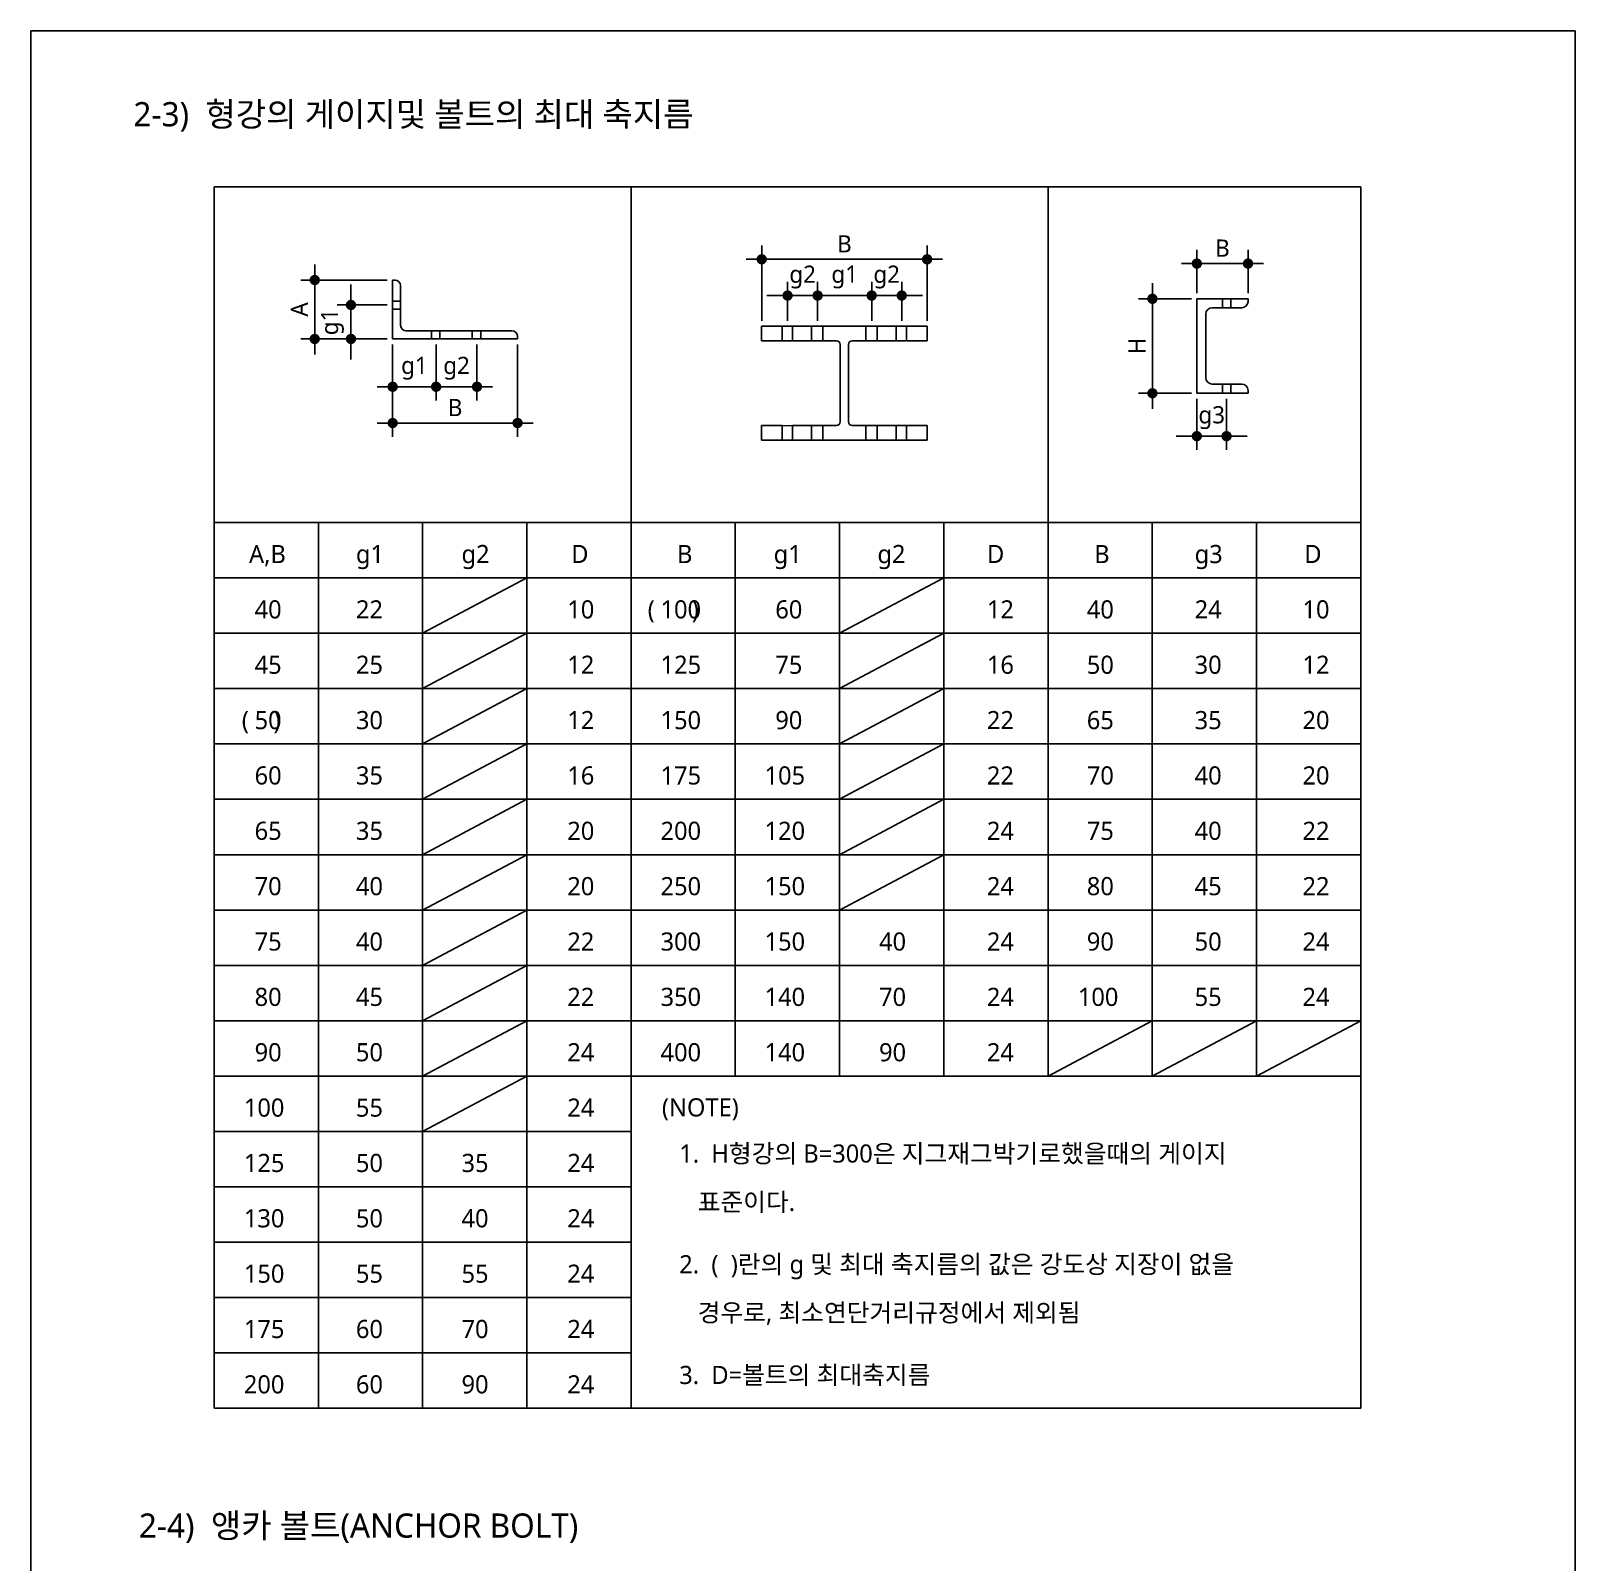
# Model space of a CAD drawing. Header units: millimetres. Extents: x 4573 to 501064, y -176100 to -4304.
# Drawn here: x 111877 to 134326, y -146941 to -124681 of the extents above; entities that cross this region are included whole.
import ezdxf

# ---------------------------------------------------------------- set-up
doc = ezdxf.new("R2010")
doc.units = ezdxf.units.MM
doc.header["$LTSCALE"] = 800
doc.layers.get('Defpoints').update_dxf_attribs({"color": 147})
for name, color, linetype in [('AA-XXXX-DIMS', 7, 'Continuous'), ('DIM', 7, 'Continuous'), ('ETC', 6, 'Continuous'), ('TEX', 3, 'Continuous'), ('TEXT', 3, 'Continuous'), ('TIT', 2, 'Continuous'), ('WAL', 7, 'Continuous')]:
    doc.layers.add(name, color=color, linetype=linetype)
doc.styles.add('XR-SHEET-맑은고딕', font='malgun.ttf')
doc.dimstyles.new('SKIT(내부)', dxfattribs={"dimscale": 100, "dimtxt": 2.5, "dimasz": 1.5, "dimexe": 2, "dimexo": 0.8, "dimgap": 1, "dimtad": 1, "dimdec": 0, "dimzin": 0, "dimdsep": 46, "dimtxsty": 'XR-SHEET-맑은고딕', "dimblk1": 'DOTK', "dimblk2": 'DOTK', "dimsah": 1, "dimcen": 1.8, "dimclrt": 3, "dimadec": 0, "dimazin": 0, "dimtfac": 1, "dimtdec": 0, "dimtix": 1, "dimtmove": 2, "dimatfit": 3, "dimldrblk": 'DOTK', "dimfxl": 2, "dimtolj": 1, "dimtzin": 0, "dimarcsym": 0})

# ---------------------------------------------------------------- blocks, each defined once
blk = doc.blocks.new('DOTK')
at = {"layer": 'AA-XXXX-DIMS'}
blk.add_line((-1.5, 0), (1.5, 0), dxfattribs=at)
at = {"layer": 'AA-XXXX-DIMS', "const_width": 0.5}
blk.add_lwpolyline([(-0.25, 0, 1), (0.25, 0, 1)], format="xyb", close=True, dxfattribs=at)
blk = doc.blocks.new('*D516')
at = {"layer": 'Defpoints', "color": 0, "transparency": 16777216}
for p in [(116530, -128666), (117136, -128666), (117136, -129160)]:
    blk.add_point(p, dxfattribs=at)
at = {"layer": 'DIM', "color": 0, "lineweight": -2, "transparency": 16777216}
for p, q in [((116530, -128516), (116530, -128366)), ((117056, -128666), (116330, -128666)), ((116530, -129160), (116530, -128666)), ((117056, -129160), (116330, -129160)), ((116530, -129310), (116530, -129460))]:
    blk.add_line(p, q, dxfattribs=at)
at = {"layer": 'DIM', "color": 0, "lineweight": -2, "transparency": 16777216, "xscale": 150, "yscale": 150, "zscale": 150}
for p, rotation in [((116530, -128666), 270), ((116530, -129160), 90)]:
    blk.add_blockref('DOTK', p, dxfattribs=dict(at, rotation=rotation))
at = {"layer": 'DIM', "color": 3, "transparency": 16777216, "insert": (116260, -128913), "char_height": 250, "attachment_point": 5, "rotation": 90, "style": 'XR-SHEET-맑은고딕'}
blk.add_mtext('\\A1;g1', dxfattribs=at)
blk = doc.blocks.new('*D517')
at = {"layer": 'Defpoints', "color": 0, "transparency": 16777216}
for p in [(116003, -128303), (117136, -128303), (117136, -129160)]:
    blk.add_point(p, dxfattribs=at)
at = {"layer": 'DIM', "color": 0, "lineweight": -2, "transparency": 16777216}
for p, q in [((117056, -128303), (115803, -128303)), ((116003, -129010), (116003, -128453)), ((117056, -129160), (115803, -129160))]:
    blk.add_line(p, q, dxfattribs=at)
at = {"layer": 'DIM', "color": 0, "lineweight": -2, "transparency": 16777216, "xscale": 150, "yscale": 150, "zscale": 150}
for p, rotation in [((116003, -128303), 90), ((116003, -129160), 270)]:
    blk.add_blockref('DOTK', p, dxfattribs=dict(at, rotation=rotation))
at = {"layer": 'DIM', "color": 3, "transparency": 16777216, "insert": (115778, -128731), "char_height": 250, "attachment_point": 5, "rotation": 90, "style": 'XR-SHEET-맑은고딕'}
blk.add_mtext('\\A1;A', dxfattribs=at)
blk = doc.blocks.new('*D518')
at = {"layer": 'Defpoints', "color": 0, "transparency": 16777216}
for p in [(117136, -129160), (117768, -129160), (117768, -129855)]:
    blk.add_point(p, dxfattribs=at)
at = {"layer": 'DIM', "color": 0, "lineweight": -2, "transparency": 16777216}
for p, q in [((117136, -129240), (117136, -130055)), ((117768, -129240), (117768, -130055)), ((117286, -129855), (117618, -129855))]:
    blk.add_line(p, q, dxfattribs=at)
at = {"layer": 'DIM', "color": 0, "lineweight": -2, "transparency": 16777216, "xscale": 150, "yscale": 150, "zscale": 150, "rotation": 180}
blk.add_blockref('DOTK', (117136, -129855), dxfattribs=at)
at = {"layer": 'DIM', "color": 0, "lineweight": -2, "transparency": 16777216, "xscale": 150, "yscale": 150, "zscale": 150}
blk.add_blockref('DOTK', (117768, -129855), dxfattribs=at)
at = {"layer": 'DIM', "color": 3, "transparency": 16777216, "insert": (117452, -129585), "char_height": 250, "attachment_point": 5, "style": 'XR-SHEET-맑은고딕'}
blk.add_mtext('\\A1;g1', dxfattribs=at)
blk = doc.blocks.new('*D519')
at = {"layer": 'Defpoints', "color": 0, "transparency": 16777216}
for p in [(117768, -129160), (118362, -129160), (118362, -129855)]:
    blk.add_point(p, dxfattribs=at)
at = {"layer": 'DIM', "color": 0, "lineweight": -2, "transparency": 16777216}
for p, q in [((117768, -129240), (117768, -130055)), ((118362, -129240), (118362, -130055)), ((117918, -129855), (118212, -129855))]:
    blk.add_line(p, q, dxfattribs=at)
at = {"layer": 'DIM', "color": 0, "lineweight": -2, "transparency": 16777216, "xscale": 150, "yscale": 150, "zscale": 150, "rotation": 180}
blk.add_blockref('DOTK', (117768, -129855), dxfattribs=at)
at = {"layer": 'DIM', "color": 0, "lineweight": -2, "transparency": 16777216, "xscale": 150, "yscale": 150, "zscale": 150}
blk.add_blockref('DOTK', (118362, -129855), dxfattribs=at)
at = {"layer": 'DIM', "color": 3, "transparency": 16777216, "insert": (118065, -129586), "char_height": 250, "attachment_point": 5, "style": 'XR-SHEET-맑은고딕'}
blk.add_mtext('\\A1;g2', dxfattribs=at)
blk = doc.blocks.new('*D520')
at = {"layer": 'Defpoints', "color": 0, "transparency": 16777216}
for p in [(117136, -129160), (118952, -129160), (118952, -130382)]:
    blk.add_point(p, dxfattribs=at)
at = {"layer": 'DIM', "color": 0, "lineweight": -2, "transparency": 16777216}
for p, q in [((117136, -129240), (117136, -130582)), ((118952, -129240), (118952, -130582)), ((117286, -130382), (118802, -130382))]:
    blk.add_line(p, q, dxfattribs=at)
at = {"layer": 'DIM', "color": 0, "lineweight": -2, "transparency": 16777216, "xscale": 150, "yscale": 150, "zscale": 150, "rotation": 180}
blk.add_blockref('DOTK', (117136, -130382), dxfattribs=at)
at = {"layer": 'DIM', "color": 0, "lineweight": -2, "transparency": 16777216, "xscale": 150, "yscale": 150, "zscale": 150}
blk.add_blockref('DOTK', (118952, -130382), dxfattribs=at)
at = {"layer": 'DIM', "color": 3, "transparency": 16777216, "insert": (118044, -130157), "char_height": 250, "attachment_point": 5, "style": 'XR-SHEET-맑은고딕'}
blk.add_mtext('\\A1;B', dxfattribs=at)
blk = doc.blocks.new('*D521')
at = {"layer": 'Defpoints', "color": 0, "transparency": 16777216}
for p in [(123314, -128529), (122877, -128974), (123314, -128974)]:
    blk.add_point(p, dxfattribs=at)
at = {"layer": 'DIM', "color": 0, "lineweight": -2, "transparency": 16777216}
for p, q in [((122877, -128894), (122877, -128329)), ((123314, -128894), (123314, -128329)), ((122727, -128529), (122577, -128529)), ((122877, -128529), (123314, -128529)), ((123464, -128529), (123614, -128529))]:
    blk.add_line(p, q, dxfattribs=at)
at = {"layer": 'DIM', "color": 0, "lineweight": -2, "transparency": 16777216, "xscale": 150, "yscale": 150, "zscale": 150}
blk.add_blockref('DOTK', (122877, -128529), dxfattribs=at)
at = {"layer": 'DIM', "color": 0, "lineweight": -2, "transparency": 16777216, "xscale": 150, "yscale": 150, "zscale": 150, "rotation": 180}
blk.add_blockref('DOTK', (123314, -128529), dxfattribs=at)
at = {"layer": 'DIM', "color": 3, "transparency": 16777216, "insert": (123096, -128260), "char_height": 250, "attachment_point": 5, "style": 'XR-SHEET-맑은고딕'}
blk.add_mtext('\\A1;g2', dxfattribs=at)
blk = doc.blocks.new('*D522')
at = {"layer": 'Defpoints', "color": 0, "transparency": 16777216}
for p in [(124100, -128529), (123314, -128974), (124100, -128974)]:
    blk.add_point(p, dxfattribs=at)
at = {"layer": 'DIM', "color": 0, "lineweight": -2, "transparency": 16777216}
for p, q in [((123314, -128894), (123314, -128329)), ((124100, -128894), (124100, -128329)), ((123464, -128529), (123950, -128529))]:
    blk.add_line(p, q, dxfattribs=at)
at = {"layer": 'DIM', "color": 0, "lineweight": -2, "transparency": 16777216, "xscale": 150, "yscale": 150, "zscale": 150, "rotation": 180}
blk.add_blockref('DOTK', (123314, -128529), dxfattribs=at)
at = {"layer": 'DIM', "color": 0, "lineweight": -2, "transparency": 16777216, "xscale": 150, "yscale": 150, "zscale": 150}
blk.add_blockref('DOTK', (124100, -128529), dxfattribs=at)
at = {"layer": 'DIM', "color": 3, "transparency": 16777216, "insert": (123707, -128259), "char_height": 250, "attachment_point": 5, "style": 'XR-SHEET-맑은고딕'}
blk.add_mtext('\\A1;g1', dxfattribs=at)
blk = doc.blocks.new('*D523')
at = {"layer": 'Defpoints', "color": 0, "transparency": 16777216}
for p in [(124537, -128529), (124100, -128974), (124537, -128974)]:
    blk.add_point(p, dxfattribs=at)
at = {"layer": 'DIM', "color": 0, "lineweight": -2, "transparency": 16777216}
for p, q in [((124100, -128894), (124100, -128329)), ((124537, -128894), (124537, -128329)), ((123950, -128529), (123800, -128529)), ((124100, -128529), (124537, -128529)), ((124687, -128529), (124837, -128529))]:
    blk.add_line(p, q, dxfattribs=at)
at = {"layer": 'DIM', "color": 0, "lineweight": -2, "transparency": 16777216, "xscale": 150, "yscale": 150, "zscale": 150}
blk.add_blockref('DOTK', (124100, -128529), dxfattribs=at)
at = {"layer": 'DIM', "color": 0, "lineweight": -2, "transparency": 16777216, "xscale": 150, "yscale": 150, "zscale": 150, "rotation": 180}
blk.add_blockref('DOTK', (124537, -128529), dxfattribs=at)
at = {"layer": 'DIM', "color": 3, "transparency": 16777216, "insert": (124318, -128260), "char_height": 250, "attachment_point": 5, "style": 'XR-SHEET-맑은고딕'}
blk.add_mtext('\\A1;g2', dxfattribs=at)
blk = doc.blocks.new('*D524')
at = {"layer": 'Defpoints', "color": 0, "transparency": 16777216}
for p in [(124906, -128002), (122501, -128974), (124906, -128974)]:
    blk.add_point(p, dxfattribs=at)
at = {"layer": 'DIM', "color": 0, "lineweight": -2, "transparency": 16777216}
for p, q in [((122501, -128894), (122501, -127802)), ((124906, -128894), (124906, -127802)), ((122651, -128002), (124756, -128002))]:
    blk.add_line(p, q, dxfattribs=at)
at = {"layer": 'DIM', "color": 0, "lineweight": -2, "transparency": 16777216, "xscale": 150, "yscale": 150, "zscale": 150, "rotation": 180}
blk.add_blockref('DOTK', (122501, -128002), dxfattribs=at)
at = {"layer": 'DIM', "color": 0, "lineweight": -2, "transparency": 16777216, "xscale": 150, "yscale": 150, "zscale": 150}
blk.add_blockref('DOTK', (124906, -128002), dxfattribs=at)
at = {"layer": 'DIM', "color": 3, "transparency": 16777216, "insert": (123704, -127777), "char_height": 250, "attachment_point": 5, "style": 'XR-SHEET-맑은고딕'}
blk.add_mtext('\\A1;B', dxfattribs=at)
blk = doc.blocks.new('*D525')
at = {"layer": 'Defpoints', "color": 0, "transparency": 16777216}
for p in [(128827, -128576), (128181, -129949), (128827, -129949)]:
    blk.add_point(p, dxfattribs=at)
at = {"layer": 'DIM', "color": 0, "lineweight": -2, "transparency": 16777216}
for p, q in [((128747, -128576), (127981, -128576)), ((128181, -128726), (128181, -129799)), ((128747, -129949), (127981, -129949))]:
    blk.add_line(p, q, dxfattribs=at)
at = {"layer": 'DIM', "color": 0, "lineweight": -2, "transparency": 16777216, "xscale": 150, "yscale": 150, "zscale": 150}
for p, rotation in [((128181, -128576), 90), ((128181, -129949), 270)]:
    blk.add_blockref('DOTK', p, dxfattribs=dict(at, rotation=rotation))
at = {"layer": 'DIM', "color": 3, "transparency": 16777216, "insert": (127956, -129262), "char_height": 250, "attachment_point": 5, "rotation": 90, "style": 'XR-SHEET-맑은고딕'}
blk.add_mtext('\\A1;H', dxfattribs=at)
blk = doc.blocks.new('*D526')
at = {"layer": 'Defpoints', "color": 0, "transparency": 16777216}
for p in [(129571, -128064), (128827, -128576), (129571, -128576)]:
    blk.add_point(p, dxfattribs=at)
at = {"layer": 'DIM', "color": 0, "lineweight": -2, "transparency": 16777216}
for p, q in [((128827, -128496), (128827, -127864)), ((129571, -128496), (129571, -127864)), ((128977, -128064), (129421, -128064))]:
    blk.add_line(p, q, dxfattribs=at)
at = {"layer": 'DIM', "color": 0, "lineweight": -2, "transparency": 16777216, "xscale": 150, "yscale": 150, "zscale": 150, "rotation": 180}
blk.add_blockref('DOTK', (128827, -128064), dxfattribs=at)
at = {"layer": 'DIM', "color": 0, "lineweight": -2, "transparency": 16777216, "xscale": 150, "yscale": 150, "zscale": 150}
blk.add_blockref('DOTK', (129571, -128064), dxfattribs=at)
at = {"layer": 'DIM', "color": 3, "transparency": 16777216, "insert": (129199, -127839), "char_height": 250, "attachment_point": 5, "style": 'XR-SHEET-맑은고딕'}
blk.add_mtext('\\A1;B', dxfattribs=at)
blk = doc.blocks.new('*D527')
at = {"layer": 'Defpoints', "color": 0, "transparency": 16777216}
for p in [(128827, -129949), (129259, -129949), (129259, -130573)]:
    blk.add_point(p, dxfattribs=at)
at = {"layer": 'DIM', "color": 0, "lineweight": -2, "transparency": 16777216}
for p, q in [((128827, -130029), (128827, -130773)), ((129259, -130029), (129259, -130773)), ((128677, -130573), (128527, -130573)), ((128827, -130573), (129259, -130573)), ((129409, -130573), (129559, -130573))]:
    blk.add_line(p, q, dxfattribs=at)
at = {"layer": 'DIM', "color": 0, "lineweight": -2, "transparency": 16777216, "xscale": 150, "yscale": 150, "zscale": 150}
blk.add_blockref('DOTK', (128827, -130573), dxfattribs=at)
at = {"layer": 'DIM', "color": 0, "lineweight": -2, "transparency": 16777216, "xscale": 150, "yscale": 150, "zscale": 150, "rotation": 180}
blk.add_blockref('DOTK', (129259, -130573), dxfattribs=at)
at = {"layer": 'DIM', "color": 3, "transparency": 16777216, "insert": (129043, -130304), "char_height": 250, "attachment_point": 5, "style": 'XR-SHEET-맑은고딕'}
blk.add_mtext('\\A1;g3', dxfattribs=at)

msp = doc.modelspace()

# ---------------------------------------------------------------- linework, layer by layer
at = {"layer": 'DIM'}
for p, q in [((117135.8, -128611.2), (117135.8, -128726.7)), ((117249.3, -128598.3), (117252, -128726.7)), ((129198.5, -128575.6), (129319, -128575.6)), ((129198.5, -128706.4), (129319, -128706.4)), ((117701.9, -129042), (117823, -129042)), ((118290.7, -129042), (118417.3, -129042)), ((122798.2, -128973.6), (122950.4, -128973.6)), ((123225.6, -128973.6), (123389.5, -128973.6)), ((124015.6, -128973.6), (124179.6, -128973.6)), ((124454.8, -128973.6), (124607, -128973.6)), ((117701.9, -129159.7), (117823, -129159.7)), ((118290.7, -129159.7), (118417.3, -129159.7)), ((122793.4, -129186.1), (122950.4, -129188.2)), ((123225.6, -129188.2), (123389.5, -129188.2)), ((124015.6, -129188.2), (124179.6, -129188.2)), ((124454.8, -129188.2), (124596.4, -129188.2)), ((129198.5, -129816.7), (129319, -129816.7)), ((129198.5, -129949), (129319, -129949)), ((122786.5, -130422.2), (122950.4, -130417.6)), ((123225.6, -130417.6), (123389.5, -130417.6)), ((124015.6, -130417.6), (124179.6, -130417.6)), ((124454.8, -130417.6), (124603.2, -130417.6)), ((122798.2, -130632.2), (122950.4, -130632.2)), ((123225.6, -130632.2), (123389.5, -130632.2)), ((124015.6, -130632.2), (124179.6, -130632.2)), ((124454.8, -130632.2), (124607, -130632.2))]:
    msp.add_line(p, q, dxfattribs=at)
at = {"layer": 'ETC'}
for p, q in [((117571.2, -133438.1), (119086.5, -132633.4)), ((123632.4, -133438.1), (125147.8, -132633.4)), ((119086.5, -133438.1), (117571.2, -134242.8)), ((125147.8, -133438.1), (123632.4, -134242.8)), ((117571.2, -135047.4), (119086.5, -134242.8)), ((123632.4, -135047.4), (125147.8, -134242.8)), ((119086.5, -135047.4), (117571.2, -135852.1)), ((125147.8, -135047.4), (123632.4, -135852.1)), ((117571.2, -136656.8), (119086.5, -135852.1)), ((123632.4, -136656.8), (125147.8, -135852.1)), ((119086.5, -136656.8), (117571.2, -137461.5)), ((125147.8, -136656.8), (123632.4, -137461.5)), ((117571.2, -138266.2), (119086.5, -137461.5)), ((119086.5, -138266.2), (117571.2, -139070.9)), ((117571.2, -139875.5), (119086.5, -139070.9)), ((126663.1, -139875.5), (128178.4, -139070.9)), ((128178.4, -139875.5), (129693.7, -139070.9)), ((129693.7, -139875.5), (131209, -139070.9)), ((119086.5, -139875.5), (117571.2, -140680.2))]:
    msp.add_line(p, q, dxfattribs=at)
at = {"layer": 'TEX', "color": 7}
for p, q in [((114540.5, -126947.6), (114540.5, -144703.7)), ((114540.5, -126947.6), (131209, -126947.6)), ((120601.8, -126947.6), (120601.8, -144703.7)), ((126663.1, -126947.6), (126663.1, -139875.5)), ((131209, -126947.6), (131209, -144703.7)), ((114540.5, -131828.7), (131209, -131828.7)), ((116055.9, -131828.7), (116055.9, -144703.7)), ((117571.2, -131828.7), (117571.2, -144703.7)), ((119086.5, -131828.7), (119086.5, -144703.7)), ((122117.1, -131828.7), (122117.1, -139875.5)), ((123632.4, -131828.7), (123632.4, -139875.5)), ((125147.8, -131828.7), (125147.8, -139875.5)), ((128178.4, -131828.7), (128178.4, -139875.5)), ((129693.7, -131828.7), (129693.7, -139875.5)), ((114540.5, -132633.4), (131209, -132633.4)), ((114540.5, -133438.1), (131209, -133438.1)), ((114540.5, -134242.8), (131209, -134242.8)), ((114540.5, -135047.4), (131209, -135047.4)), ((114540.5, -135852.1), (131209, -135852.1)), ((114540.5, -136656.8), (131209, -136656.8)), ((114540.5, -137461.5), (131209, -137461.5)), ((114540.5, -138266.2), (131209, -138266.2)), ((114540.5, -139070.9), (131209, -139070.9)), ((114540.5, -139875.5), (131209, -139875.5)), ((114540.5, -140680.2), (120601.8, -140680.2)), ((114540.5, -141484.9), (120601.8, -141484.9)), ((114540.5, -142289.6), (120601.8, -142289.6)), ((114540.5, -143094.3), (120601.8, -143094.3)), ((114540.5, -143899), (120601.8, -143899)), ((114540.5, -144703.7), (131209, -144703.7))]:
    msp.add_line(p, q, dxfattribs=at)
at = {"layer": 'TEX'}
msp.add_lwpolyline([(134325.9, -169460.3), (134325.9, -124681.5), (111876.7, -124681.5), (111876.7, -169460.3)], close=True, dxfattribs=at)
at = {"layer": 'WAL'}
for p, q in [((117135.8, -128303), (117170.1, -128303)), ((117135.8, -128611.2), (117135.8, -128303)), ((117252, -128611.2), (117252, -128384.9)), ((117135.8, -128611.2), (117252, -128611.2)), ((129198.5, -128575.6), (128826.6, -128575.6)), ((128826.6, -128575.6), (128826.6, -129949)), ((129198.5, -128575.6), (129198.5, -128706.4)), ((129571.1, -128575.6), (129319, -128575.6)), ((129319, -128575.6), (129319, -128706.4)), ((129571.1, -128614.4), (129571.1, -128575.6)), ((117135.8, -129159.7), (117135.8, -128726.7)), ((117135.8, -128726.7), (117252, -128726.7)), ((117252, -128960.1), (117252, -128726.7)), ((128957.2, -129724.7), (128957.2, -128798.4)), ((129049.2, -128706.4), (129198.5, -128706.4)), ((129319, -128706.4), (129479.1, -128706.4)), ((117701.9, -129042), (117333.8, -129042)), ((117701.9, -129042), (117701.9, -129159.7)), ((117823, -129042), (117823, -129159.7)), ((118290.7, -129042), (118290.7, -129159.7)), ((118870.4, -129042), (118417.3, -129042)), ((118417.3, -129042), (118417.3, -129159.7)), ((122499.6, -128973.6), (122798.2, -128973.6)), ((122499.6, -128973.6), (122499.6, -129188.2)), ((122798.2, -129182.4), (122798.2, -128973.6)), ((122950.4, -128973.6), (123225.6, -128973.6)), ((122950.4, -129188.2), (122950.4, -128973.6)), ((123225.6, -129188.2), (123225.6, -128971.6)), ((123389.5, -128973.6), (123702.4, -128973.6)), ((123389.5, -129188.2), (123389.5, -128973.6)), ((124015.6, -128973.6), (123702.7, -128973.6)), ((124015.6, -129188.2), (124015.6, -128973.6)), ((124179.6, -129188.2), (124179.6, -128971.6)), ((124454.8, -128973.6), (124179.6, -128973.6)), ((124454.8, -129188.2), (124454.8, -128973.6)), ((124905.6, -128973.6), (124607, -128973.6)), ((124607, -129182.4), (124607, -128973.6)), ((124905.6, -128973.6), (124905.6, -129188.2)), ((117135.8, -129159.7), (117701.9, -129159.7)), ((117823, -129159.7), (118290.7, -129159.7)), ((118417.3, -129159.7), (118952.3, -129159.7)), ((118952.3, -129159.7), (118952.3, -129123.8)), ((122499.6, -129188.2), (122798.2, -129188.2)), ((122950.4, -129188.2), (123225.6, -129188.2)), ((123389.5, -129188.2), (123587.6, -129188.2)), ((123641.3, -129241.9), (123641.3, -129802.9)), ((123763.9, -129241.9), (123763.9, -129802.9)), ((124015.6, -129188.2), (123817.5, -129188.2)), ((124454.8, -129188.2), (124179.6, -129188.2)), ((124905.6, -129188.2), (124607, -129188.2)), ((123641.3, -130363.9), (123641.3, -129802.9)), ((123763.9, -130363.9), (123763.9, -129802.9)), ((128826.6, -129949), (129198.5, -129949)), ((129198.5, -129816.7), (129049.2, -129816.7)), ((129198.5, -129816.7), (129198.5, -129949)), ((129479.1, -129816.7), (129319, -129816.7)), ((129319, -129816.7), (129319, -129949)), ((129319, -129949), (129571.1, -129949)), ((129571.1, -129949), (129571.1, -129908.6)), ((122499.6, -130632.2), (122499.6, -130417.6)), ((122499.6, -130417.6), (122798.2, -130417.6)), ((122798.2, -130423.4), (122798.2, -130632.2)), ((122950.4, -130417.6), (123225.6, -130417.6)), ((122950.4, -130417.6), (122950.4, -130632.2)), ((123225.6, -130417.6), (123225.6, -130634.1)), ((123389.5, -130417.6), (123389.5, -130632.2)), ((123389.5, -130417.6), (123587.6, -130417.6)), ((124015.6, -130417.6), (123817.5, -130417.6)), ((124015.6, -130417.6), (124015.6, -130632.2)), ((124454.8, -130417.6), (124179.6, -130417.6)), ((124179.6, -130417.6), (124179.6, -130634.1)), ((124454.8, -130417.6), (124454.8, -130632.2)), ((124905.6, -130417.6), (124607, -130417.6)), ((124607, -130423.4), (124607, -130632.2)), ((124905.6, -130632.2), (124905.6, -130417.6)), ((122499.6, -130632.2), (122798.2, -130632.2)), ((122950.4, -130632.2), (123225.6, -130632.2)), ((123389.5, -130632.2), (123702.4, -130632.2)), ((124015.6, -130632.2), (123702.7, -130632.2)), ((124454.8, -130632.2), (124179.6, -130632.2)), ((124905.6, -130632.2), (124607, -130632.2))]:
    msp.add_line(p, q, dxfattribs=at)
msp.add_lwpolyline([(118290.7, -129042), (117823, -129042)], close=True, dxfattribs=at)
for centre, radius, start, end in [((117170.1, -128384.9), 81.8, 0, 90), ((129479.1, -128614.4), 92, 270, 0), ((129049.2, -128798.4), 92, 90, 180), ((117333.8, -128960.1), 81.8, 180, 270), ((118870.4, -129123.8), 81.8, 0, 90), ((123587.6, -129241.9), 53.6, 0, 90), ((123817.5, -129241.9), 53.6, 90, 180), ((129049.2, -129724.7), 92, 180, 270), ((129479.1, -129908.6), 92, 0, 90), ((123587.6, -130363.9), 53.6, 270, 0), ((123817.5, -130363.9), 53.6, 180, 270)]:
    msp.add_arc(centre, radius, start, end, dxfattribs=at)

# ---------------------------------------------------------------- texts
at = {"layer": 'TEXT', "style": 'XR-SHEET-맑은고딕'}
for s, height, p in [('A,B', 263.74, (115048.2, -132418.2)), ('g1', 263.74, (116602, -132418.2)), ('g2', 263.74, (118136.9, -132418.2)), ('D', 263.7, (119732.3, -132418.2)), ('B', 263.7, (121270.6, -132418.2)), ('g1', 263.74, (122674.8, -132418.2)), ('g2', 263.74, (124183.1, -132418.2)), ('D', 263.7, (125777.2, -132418.2)), ('B', 263.7, (127334.9, -132418.2)), ('g3', 263.74, (128794.8, -132418.2)), ('D', 263.7, (130388.9, -132418.2)), ('40', 263.74, (115129.3, -133222.9)), ('22', 263.74, (116602, -133222.9)), ('10', 263.74, (119674.8, -133222.9)), ('(      )', 263.74, (120844, -133222.9)), ('100', 263.74, (121030.3, -133222.9)), ('60', 263.74, (122698.8, -133222.9)), ('12', 263.74, (125774.6, -133222.9)), ('40', 263.74, (127227.2, -133222.9)), ('24', 263.74, (128794.8, -133222.9)), ('10', 263.74, (130362.3, -133222.9)), ('45', 263.74, (115129.3, -134027.6)), ('25', 263.74, (116602, -134027.6)), ('12', 263.74, (119674.8, -134027.6)), ('125', 263.74, (121030.3, -134027.6)), ('75', 263.74, (122698.8, -134027.6)), ('16', 263.74, (125774.6, -134027.6)), ('50', 263.74, (127227.2, -134027.6)), ('30', 263.74, (128794.8, -134027.6)), ('12', 263.74, (130362.3, -134027.6)), ('(    )', 263.74, (114943, -134832.3)), ('50', 263.74, (115129.3, -134832.3)), ('30', 263.74, (116602, -134832.3)), ('12', 263.74, (119674.8, -134832.3)), ('150', 263.74, (121030.3, -134832.3)), ('90', 263.74, (122698.8, -134832.3)), ('22', 263.74, (125774.6, -134832.3)), ('65', 263.74, (127227.2, -134832.3)), ('35', 263.74, (128794.8, -134832.3)), ('20', 263.74, (130362.3, -134832.3)), ('60', 263.74, (115129.3, -135636.9)), ('35', 263.74, (116602, -135636.9)), ('16', 263.74, (119674.8, -135636.9)), ('175', 263.74, (121030.3, -135636.9)), ('105', 263.74, (122542.2, -135636.9)), ('22', 263.74, (125774.6, -135636.9)), ('70', 263.74, (127227.2, -135636.9)), ('40', 263.74, (128794.8, -135636.9)), ('20', 263.74, (130362.3, -135636.9)), ('65', 263.74, (115129.3, -136441.6)), ('35', 263.74, (116602, -136441.6)), ('20', 263.74, (119674.8, -136441.6)), ('200', 263.74, (121030.3, -136441.6)), ('120', 263.74, (122542.2, -136441.6)), ('24', 263.74, (125774.6, -136441.6)), ('75', 263.74, (127227.2, -136441.6)), ('40', 263.74, (128794.8, -136441.6)), ('22', 263.74, (130362.3, -136441.6)), ('70', 263.74, (115129.3, -137246.3)), ('40', 263.74, (116602, -137246.3)), ('20', 263.74, (119674.8, -137246.3)), ('250', 263.74, (121030.3, -137246.3)), ('150', 263.74, (122542.2, -137246.3)), ('24', 263.74, (125774.6, -137246.3)), ('80', 263.74, (127227.2, -137246.3)), ('45', 263.74, (128794.8, -137246.3)), ('22', 263.74, (130362.3, -137246.3)), ('75', 263.74, (115129.3, -138051)), ('40', 263.74, (116602, -138051)), ('22', 263.74, (119674.8, -138051)), ('300', 263.74, (121030.3, -138051)), ('150', 263.74, (122542.2, -138051)), ('40', 263.74, (124207, -138051)), ('24', 263.74, (125774.6, -138051)), ('90', 263.74, (127227.2, -138051)), ('50', 263.74, (128794.8, -138051)), ('24', 263.74, (130362.3, -138051)), ('80', 263.74, (115129.3, -138855.7)), ('45', 263.74, (116602, -138855.7)), ('22', 263.74, (119674.8, -138855.7)), ('350', 263.74, (121030.3, -138855.7)), ('140', 263.74, (122542.2, -138855.7)), ('70', 263.74, (124207, -138855.7)), ('24', 263.74, (125774.6, -138855.7)), ('100', 263.74, (127096.8, -138855.7)), ('55', 263.74, (128794.8, -138855.7)), ('24', 263.74, (130362.3, -138855.7)), ('90', 263.74, (115129.3, -139660.4)), ('50', 263.74, (116602, -139660.4)), ('24', 263.74, (119674.8, -139660.4)), ('400', 263.74, (121030.3, -139660.4)), ('140', 263.74, (122542.2, -139660.4)), ('90', 263.74, (124207, -139660.4)), ('24', 263.74, (125774.6, -139660.4)), ('100', 263.74, (114972.7, -140465.1)), ('55', 263.74, (116602, -140465.1)), ('24', 263.74, (119674.8, -140465.1)), ('(NOTE)', 263.74, (121050.3, -140462.3)), ('1.  H형강의 B=300은 지그재그박기로했을때의 게이지', 263.74, (121302.2, -141132.9)), ('125', 263.74, (114972.7, -141269.7)), ('50', 263.74, (116602, -141269.7)), ('35', 263.74, (118136.9, -141269.7)), ('24', 263.74, (119674.8, -141269.7)), ('   표준이다.', 263.74, (121302.2, -141836.2)), ('130', 263.74, (114972.7, -142074.4)), ('50', 263.74, (116602, -142074.4)), ('40', 263.74, (118136.9, -142074.4)), ('24', 263.74, (119674.8, -142074.4)), ('2.  (  )란의 g 및 최대 축지름의 값은 강도상 지장이 없을 ', 263.74, (121302.2, -142742.2)), ('150', 263.74, (114972.7, -142879.1)), ('55', 263.74, (116602, -142879.1)), ('55', 263.74, (118136.9, -142879.1)), ('24', 263.74, (119674.8, -142879.1)), ('   경우로, 최소연단거리규정에서 제외됨', 263.74, (121302.2, -143445.5)), ('175', 263.74, (114972.7, -143683.8)), ('60', 263.74, (116602, -143683.8)), ('70', 263.74, (118136.9, -143683.8)), ('24', 263.74, (119674.8, -143683.8)), ('3.  D=볼트의 최대축지름', 263.74, (121302.2, -144351.6)), ('200', 263.74, (114972.7, -144488.5)), ('60', 263.74, (116602, -144488.5)), ('90', 263.74, (118136.9, -144488.5)), ('24', 263.74, (119674.8, -144488.5))]:
    msp.add_text(s, height=height, dxfattribs=at).set_placement(p)
at = {"layer": 'TIT', "style": 'XR-SHEET-맑은고딕'}
for s, p in [('2-3)  형강의 게이지및 볼트의 최대 축지름', (113367.1, -126068.5)), ('2-4)  앵카 볼트(ANCHOR BOLT)', (113446.5, -146585.4))]:
    msp.add_text(s, height=351.653, dxfattribs=at).set_placement(p)

# ---------------------------------------------------------------- dimensions: what is measured, and where the dimension line sits
at = {"layer": 'DIM'}
for base, p1, p2, text, picture, middle in [((124905.6, -128001.7, 0), (122501.4, -128973.6, 0), (124905.6, -128973.6, 0), 'B', '*D524', (123703.5, -127776.7, 0)), ((129571.1, -128063.7, 0), (128826.6, -128575.6, 0), (129571.1, -128575.6, 0), 'B', '*D526', (129198.9, -127838.7, 0)), ((123314.3, -128529.2, 0), (122877.2, -128973.6, 0), (123314.3, -128973.6, 0), 'g2', '*D521', (123095.7, -128260.1, 0)), ((124099.7, -128529.2, 0), (123314.3, -128973.6, 0), (124099.7, -128973.6, 0), 'g1', '*D522', (123707, -128259.4, 0)), ((124536.8, -128529.2, 0), (124099.7, -128973.6, 0), (124536.8, -128973.6, 0), 'g2', '*D523', (124318.2, -128260.1, 0)), ((117768, -129854.8, 0), (117135.8, -129159.7, 0), (117768, -129159.7, 0), 'g1', '*D518', (117451.9, -129585, 0)), ((118952.3, -130382.2, 0), (117135.8, -129159.7, 0), (118952.3, -129159.7, 0), 'B', '*D520', (118044, -130157.2, 0)), ((118362.2, -129854.8, 0), (117768, -129159.7, 0), (118362.2, -129159.7, 0), 'g2', '*D519', (118065.1, -129585.7, 0)), ((129258.7, -130573.2, 0), (128826.6, -129949, 0), (129258.7, -129949, 0), 'g3', '*D527', (129042.7, -130304.1, 0))]:
    dim = msp.add_linear_dim(base=base, p1=p1, p2=p2, text=text, dimstyle='SKIT(내부)', dxfattribs=at)
    dim.commit()
    dim.dimension.update_dxf_attribs({"geometry": picture, "text_midpoint": middle})
for base, p1, p2, text, picture, middle in [((116002.5, -128303, 0), (117135.8, -129159.7, 0), (117135.8, -128303, 0), 'A', '*D517', (115777.5, -128731.4, 0)), ((116530, -128666.2, 0), (117135.8, -129159.7, 0), (117135.8, -128666.2, 0), 'g1', '*D516', (116260.2, -128912.9, 0)), ((128181, -129949, 0), (128826.6, -128575.6, 0), (128826.6, -129949, 0), 'H', '*D525', (127956, -129262.3, 0))]:
    dim = msp.add_linear_dim(base=base, p1=p1, p2=p2, angle=90, text=text, dimstyle='SKIT(내부)', dxfattribs=at)
    dim.commit()
    dim.dimension.update_dxf_attribs({"geometry": picture, "text_midpoint": middle})

doc.saveas('drawing.dxf')
